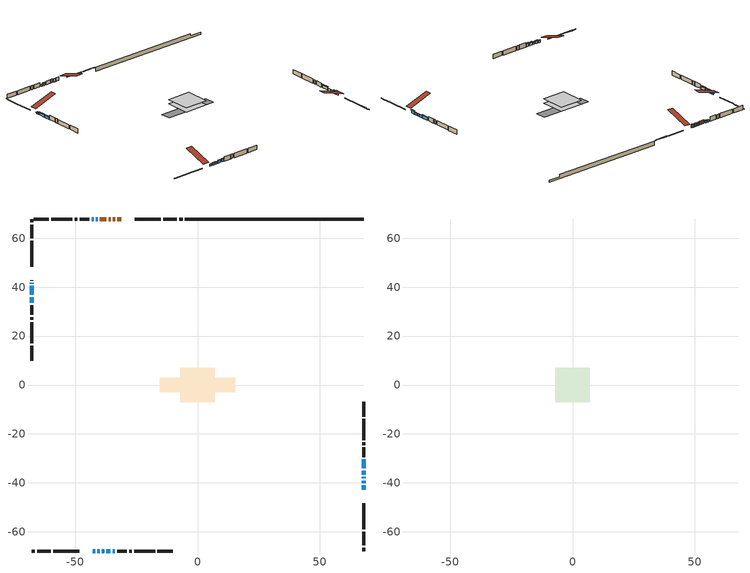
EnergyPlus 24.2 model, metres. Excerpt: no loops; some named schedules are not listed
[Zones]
conditioned space
 floor outside (Floor1 construction): -1.52,-1.52 -1.52,1.52 1.52,1.52 1.52,-1.52 z0.92
 floor adiabatic (AdiabaticFloorConstruction): -7.03,-7.03 -7.03,7.03 7.03,7.03 7.03,-7.03 z0.92
 floor foundation (Slab1 construction): -15.34,-2.92 -15.34,2.92 15.34,2.92 15.34,-2.92 z-1.44
 wall outside (RimJoist1 construction): -6.11,67.85 -7.51,67.85 / -67.85,-67.85 -66.45,-67.85 / -67.85,67.85 -67.85,66.45 / 67.85,-67.85 67.85,-66.45 z0.92:1.22
 wall outside (RimJoist2 construction): -8.44,67.85 -14.06,67.85 / -65.52,-67.85 -59.9,-67.85 / -67.85,65.52 -67.85,59.9 / 67.85,-65.52 67.85,-59.9 z0.92:1.22
 wall outside (RimJoist3 construction): -14.99,67.85 -25.62,67.85 / -58.97,-67.85 -48.33,-67.85 / -67.85,58.97 -67.85,48.33 / 67.85,-58.97 67.85,-48.33 z0.92:1.22
 wall outside (AdiabaticWallConstruction 1): -31.09,67.85 -32.72,67.85 / -33.65,67.85 -34.58,67.85 / -35.51,67.85 -36.27,67.85 / -37.2,67.85 -39.89,67.85 z0.92:2.95
 wall outside (AdiabaticWallConstruction): -67.85,42.87 -67.85,42.71 z0.91:1.23; 67.85,-42.87 67.85,-41.04 / 67.85,-34.02 67.85,-30.37 z0.92:2.55; 67.85,-40.11 67.85,-39.09 / -40.82,67.85 -41.53,67.85 / -40.92,-67.85 -40.01,-67.85 / 67.85,-38.17 67.85,-37.57 / 67.85,-36.64 67.85,-34.95 / -42.46,67.85 -43.3,67.85 z0.92:2.14; -42.87,-67.85 -41.85,-67.85 z0.92:1.84; -39.08,-67.85 -38.21,-67.85 z0.92:1.99; -37.29,-67.85 -35.66,-67.85 / -67.85,40.55 -67.85,36.89 / -67.85,35.96 -67.85,33.52 z0.92:2.34; -67.85,41.79 -67.85,41.48 z0.92:1.81; -34.73,-67.85 -33.77,-67.85 z0.92:2.52
 wall outside (Wall1 construction): -44.23,67.85 -48.18,67.85 / -32.84,-67.85 -28.9,-67.85 / -67.85,32.6 -67.85,28.65 / 67.85,-29.44 67.85,-25.49 z0.92:3.36
 wall outside (Wall2 construction): -49.1,67.85 -50.21,67.85 / -27.97,-67.85 -26.86,-67.85 / -67.85,27.72 -67.85,26.62 / 67.85,-24.56 67.85,-23.46 z0.92:3.36
 wall outside (Wall3 construction): -51.14,67.85 -59.77,67.85 / -25.94,-67.85 -17.3,-67.85 / -67.85,25.69 -67.85,17.05 / 67.85,-22.53 67.85,-13.9 z0.92:3.36
 wall outside (Wall4 construction): -60.7,67.85 -66.92,67.85 / -16.37,-67.85 -10.16,-67.85 / -67.85,16.13 -67.85,9.91 / 67.85,-12.97 67.85,-6.75 z0.92:3.36
 wall foundation (FoundationWall1 construction): -5.18,67.85,-1.44 -5.18,67.85,0.92 60.54,67.85,0.92 60.54,67.85,-0.35 67.85,67.85,-0.35 67.85,67.85,-1.44
 window (WindowConstruction 10): -67.85,42.87 -67.85,42.71 z0.92:1.22
 window (WindowConstruction 3): 67.85,-42.87 67.85,-41.04 z0.92:2.54
 window (WindowConstruction 4): 67.85,-40.11 67.85,-39.09 z0.92:2.14
 window (WindowConstruction 5): -40.82,67.85 -41.53,67.85 z0.92:2.14
 window (WindowConstruction 6): -42.87,-67.85 -41.85,-67.85 z0.92:1.83
 window (WindowConstruction 7): -40.92,-67.85 -40.01,-67.85 z0.92:2.14
 window (WindowConstruction 8): -39.08,-67.85 -38.22,-67.85 z0.92:1.99
 window (WindowConstruction 9): -37.29,-67.85 -35.66,-67.85 z0.92:2.34
 window (WindowConstruction 13): 67.85,-38.16 67.85,-37.57 z0.92:2.14
 window (WindowConstruction 11): -67.85,41.78 -67.85,41.48 z0.92:1.81
 window (WindowConstruction 14): 67.85,-36.64 67.85,-34.95 z0.92:2.14
 window (WindowConstruction 15): -42.46,67.85 -43.3,67.85 z0.92:2.14
 window (WindowConstruction): -67.85,40.55 -67.85,36.89 z0.92:2.34
 window (WindowConstruction 1): -67.85,35.96 -67.85,33.53 z0.92:2.34
 window (WindowConstruction 12): -34.73,-67.85 -33.77,-67.85 z0.92:2.52
 window (WindowConstruction 2): 67.85,-34.02 67.85,-30.37 z0.92:2.54
 door (Door): -31.09,67.85 -32.72,67.85 z0.92:2.95
 door (Door 1): -33.65,67.85 -34.58,67.85 z0.92:2.95
 door (Door 2): -35.51,67.85 -36.27,67.85 z0.92:2.95
 door (Door 3): -37.2,67.85 -39.89,67.85 z0.92:2.95
 ceiling adiabatic (AdiabaticFloorConstruction): 7.03,-7.03 7.03,7.03 -7.03,7.03 -7.03,-7.03 z0.92
attic - vented
 floor to conditioned space (Floor2 construction Reversed): -7.03,-7.03 -7.03,7.03 7.03,7.03 7.03,-7.03 z3.36
 roof outside (Roof1 construction): -30.16,67.85,3.36 -30.16,54.14,7.93 -26.55,54.14,7.93 -26.55,67.85,3.36; -43.79,-67.85,3.36 -43.79,-54.14,7.93 -47.41,-54.14,7.93 -47.41,-67.85,3.36; -67.85,43.79,3.36 -54.14,43.79,7.93 -54.14,47.41,7.93 -67.85,47.41,3.36; 67.85,-43.79,3.36 54.14,-43.79,7.93 54.14,-47.41,7.93 67.85,-47.41,3.36
shading: -67.85,42.25 -67.85,43.33 -68.31,43.33 -68.31,42.25 z1.69; 67.85,-40.74 67.85,-43.16 68.31,-43.16 68.31,-40.74 z2.84; 67.85,-38.79 67.85,-40.41 68.31,-40.41 68.31,-38.79 z2.44; -41.83,67.85 -40.52,67.85 -40.52,68.31 -41.83,68.31 z2.44; -41.55,-67.85 -43.16,-67.85 -43.16,-68.31 -41.55,-68.31 z2.13; -39.71,-67.85 -41.22,-67.85 -41.22,-68.31 -39.71,-68.31 z2.44; -37.92,-67.85 -39.38,-67.85 -39.38,-68.31 -37.92,-68.31 z2.29; -35.36,-67.85 -37.58,-67.85 -37.58,-68.31 -35.36,-68.31 z2.64; -67.85,41.02 -67.85,42.24 -68.31,42.24 -68.31,41.02 z2.27; -67.85,36.59 -67.85,40.85 -68.31,40.85 -68.31,36.59 z2.64; -67.85,33.23 -67.85,36.26 -68.31,36.26 -68.31,33.23 z2.64; -33.39,-67.85 -35.11,-67.85 -35.11,-68.31 -33.39,-68.31 z2.9; 67.85,-30.07 67.85,-34.32 68.31,-34.32 68.31,-30.07 z2.84
[Building]
Building 1: Terrain=Suburbs
[Site:Location]
Halifax Intl AP_NS: Latitude {deg}=44.88; Longitude {deg}=-63.51; Time Zone {hr}=-4; Elevation {m}=145; Keep Site Location Information=Yes
[Site:GroundTemperature:Shallow]
3.15511, 1.33576, 1.19006, 2.05344, 5.51939, 8.9692, 11.96, 13.8546, 14.0156, 12.4746, 9.56009, 6.2161
[Site:WaterMainsTemperature]
Calculation Method=Schedule; Temperature Schedule=mains temperature schedule
[Material] Roughness=Rough; Thermal Absorptance=0.9
Name | Thickness {m} | Conductivity {W/m-K} | Density {kg/m3} | Specific Heat {J/kg-K} | Solar Absorptance | Visible Absorptance
asphalt or fiberglass shingles | 0.00635 | 0.162714 | 1121.4 | 1465.45 | 0.4 | 0.4
ceiling loosefill ins | 0.169333 | 0.0480833 | 16.02 | 1046.75 | 0.7 | 0.7
ceiling stud and cavity | 0.1397 | 0.0807915 | 65.682 | 1177.47 | 0.7 | 0.7
concrete 4.0 in. | 0.1016 | 1.803125 | 2242.8 | 837.4 | 0.7 | 0.7
concrete 8.0 in. | 0.2032 | 1.803125 | 2242.8 | 837.4 | 0.7 | 0.7
door material | 0.04445 | 0.0451087 | 512.64 | 1214.23 | 0.7 | 0.7
exterior vertical ins | 0.044785 | 0.029427 | 32.04 | 1214.23 | 0.7 | 0.7
floor covering | 0.0127 | 0.0433444 | 54.468 | 1339.84 | 0.6 | 0.6
floor rigid ins | 0.207264 | 0.029427 | 32.04 | 1214.23 | 0.7 | 0.7
floor rigid ins 1; wall rigid ins 1 | 0.512978 | 0.029427 | 32.04 | 1214.23 | 0.7 | 0.7
floor stud and cavity | 0.1397 | 1.23585 | 92.3553 | 1139.71 | 0.7 | 0.7
floor stud and cavity 1 | 0.1397 | 1.75129 | 37.0049 | 1207.88 | 0.7 | 0.7
furniture material conditioned space 1 | 0.1524 | 0.115458 | 640.8 | 1214.23 | 0.6 | 0.6
gypsum board | 0.0127 | 0.160291 | 801 | 837.4 | 0.6 | 0.6
gypsum board 1 | 0.0127 | 0.160291 | 801 | 837.4 | 0.7 | 0.7
osb sheathing 0.5 in. | 0.0127 | 0.115458 | 512.64 | 1214.23 | 0.7 | 0.7
osb sheathing 0.75 in. | 0.01905 | 0.115458 | 512.64 | 1214.23 | 0.7 | 0.7
osb sheathing 2.0 in. | 0.0508 | 0.115458 | 512.64 | 1214.23 | 0.7 | 0.7
rim joist rigid ins | 0.103632 | 0.029427 | 32.04 | 1214.23 | 0.7 | 0.7
rim joist stud and cavity | 0.0508 | 0.237293 | 125.044 | 1163.47 | 0.6 | 0.6
rim joist stud and cavity 1 | 0.0508 | 0.0872709 | 125.044 | 1163.47 | 0.6 | 0.6
rim joist stud and cavity 2 | 0.0508 | 0.136355 | 125.044 | 1163.47 | 0.6 | 0.6
slab rigid ins | 0.0569971 | 0.029427 | 32.04 | 1214.23 | 0.7 | 0.7
wall rigid ins | 0.051816 | 0.029427 | 32.04 | 1214.23 | 0.7 | 0.7
wall stud and cavity | 0.1397 | 0.180317 | 139.0536 | 1170.24 | 0.7 | 0.7
wall stud and cavity 1 | 0.1397 | 0.288511 | 139.0536 | 1170.24 | 0.7 | 0.7
wall stud and cavity 2 | 0.1397 | 0.228645 | 139.0536 | 1170.24 | 0.7 | 0.7
wall stud and cavity 3 | 0.1397 | 0.410608 | 139.0536 | 1170.24 | 0.7 | 0.7
wall stud and cavity 4 | 0.0889 | 0.380278 | 52.3479 | 1209.89 | 0.7 | 0.7
wall stud and cavity 5 | 0.0889 | 0.391764 | 83.0341 | 1211.67 | 0.7 | 0.7
wood siding | 0.0254 | 0.102417 | 544.68 | 1172.36 | 0.4 | 0.4
wood siding 1; wood siding 2; wood siding 3 | 0.0254 | 0.102417 | 544.68 | 1172.36 | 0.7 | 0.7
[WindowMaterial:SimpleGlazingSystem]
Name | U-Factor {W/m2-K} | Solar Heat Gain Coefficient
WindowMaterial | 2.171835 | 0.57
WindowMaterial 1 | 2.15083 | 0.59
WindowMaterial 10 | 3.00934 | 0.28
WindowMaterial 11 | 2.32684 | 0.32
WindowMaterial 12 | 2.1565 | 0.57
WindowMaterial 13 | 2.291073 | 0.46
WindowMaterial 14 | 2.259844 | 0.49
WindowMaterial 2 | 2.16389 | 0.58
WindowMaterial 3 | 2.21669 | 0.53
WindowMaterial 4 | 2.236 | 0.51
WindowMaterial 5 | 2.27006 | 0.48
WindowMaterial 6 | 2.26723 | 0.49
WindowMaterial 7 | 2.24508 | 0.51
WindowMaterial 8 | 2.12244 | 0.6
WindowMaterial 9 | 2.18206 | 0.56
[Construction]
AdiabaticFloorConstruction: floor stud and cavity 1, floor rigid ins 1, osb sheathing 0.75 in., floor covering
AdiabaticWallConstruction: wood siding 2, wall rigid ins 1, wall stud and cavity 4, gypsum board
AdiabaticWallConstruction 1: wood siding 3, wall rigid ins 1, wall stud and cavity 4, gypsum board
Door; Door 1; Door 2; Door 3: door material
Floor1 construction: floor stud and cavity, floor rigid ins, osb sheathing 0.75 in., floor covering
Floor2 construction Reversed: gypsum board, ceiling stud and cavity, ceiling loosefill ins
FoundationWall1 construction: concrete 8.0 in., gypsum board 1
furniture construction conditioned space 1: furniture material conditioned space 1
PartitionWallConstruction: gypsum board, wall stud and cavity 5, gypsum board
RimJoist1 construction: wood siding 1, rim joist rigid ins, osb sheathing 2.0 in., rim joist stud and cavity
RimJoist2 construction: wood siding 1, rim joist rigid ins, osb sheathing 2.0 in., rim joist stud and cavity 1
RimJoist3 construction: wood siding 1, rim joist rigid ins, osb sheathing 2.0 in., rim joist stud and cavity 2
Roof1 construction: asphalt or fiberglass shingles
Slab1 construction: slab rigid ins, concrete 4.0 in.
Wall1 construction: wood siding, wall rigid ins, osb sheathing 0.5 in., wall stud and cavity, gypsum board
Wall2 construction: wood siding, wall rigid ins, osb sheathing 0.5 in., wall stud and cavity 1, gypsum board
Wall3 construction: wood siding, wall rigid ins, osb sheathing 0.5 in., wall stud and cavity 2, gypsum board
Wall4 construction: wood siding, wall rigid ins, osb sheathing 0.5 in., wall stud and cavity 3, gypsum board
WindowConstruction: WindowMaterial
WindowConstruction 1: WindowMaterial 1
WindowConstruction 10: WindowMaterial 10
WindowConstruction 11: WindowMaterial 11
WindowConstruction 12: WindowMaterial 12
WindowConstruction 13: WindowMaterial 13
WindowConstruction 14; WindowConstruction 15: WindowMaterial 14
WindowConstruction 2: WindowMaterial 2
WindowConstruction 3: WindowMaterial 3
WindowConstruction 4: WindowMaterial 4
WindowConstruction 5: WindowMaterial 5
WindowConstruction 6: WindowMaterial 6
WindowConstruction 7: WindowMaterial 7
WindowConstruction 8: WindowMaterial 8
WindowConstruction 9: WindowMaterial 9
[Zone] Multiplier=1; Part of Total Floor Area=Yes
Name | Volume {m3}
attic - vented | 146.752
conditioned space | 976.2
[Space]
Name | Zone | Volume {m3}
attic - vented 1 | attic - vented | 146.752
conditioned space 1 | conditioned space | 976.2
[ZoneInfiltration:EffectiveLeakageArea]
infil attic - vented 1: Zone or Space=attic - vented 1; Schedule=Always On Discrete; Effective Air Leakage Area {cm2}=7089.67; Stack Coefficient=0.00031762; Wind Coefficient=1.20413e-05
[ZoneMixing]
whole house fan mix: Zone or Space=attic - vented; Schedule=Always On Continuous; Design Flow Rate Calculation Method=Flow/Zone; Design Flow Rate {m3/s}=0; Source Zone or Space=conditioned space
[SurfaceProperty:ExposedFoundationPerimeter]
Slab1: Exposed Perimeter Calculation Method=TotalExposedPerimeter; Total Exposed Perimeter {m}=73.03
[InternalMass] Zone or ZoneList=conditioned space; Space or SpaceList=conditioned space 1
Name | Construction | Surface Area {m2}
furniture mass conditioned space 1 | furniture construction conditioned space 1 | 154.524
partition wall mass | PartitionWallConstruction | 386.311
[Lights]
interior lighting: Zone or ZoneList or Space or SpaceList=conditioned space 1; Schedule=interior lighting schedule; Design Level Calculation Method=LightingLevel; Lighting Level {W}=343.2; Return Air Fraction=0; Fraction Radiant=0.6; Fraction Visible=0.2; Fraction Replaceable=1
[People]
occupants: Zone or ZoneList or Space or SpaceList=conditioned space 1; Number of People Schedule=occupants schedule; Number of People Calculation Method=People; Number of People=3; Fraction Radiant=0.314171; Sensible Heat Fraction=0.56303; Activity Level Schedule=occupants activity schedule; Carbon Dioxide Generation Rate {m3/s-W}=0; Enable ASHRAE 55 Comfort Warnings=No; Mean Radiant Temperature Calculation Type=EnclosureAveraged
[ElectricEquipment] Zone or ZoneList or Space or SpaceList=conditioned space 1; Design Level Calculation Method=EquipmentLevel
Name | Schedule | Design Level {W} | Fraction Latent | Fraction Radiant | Fraction Lost
clothes dryer | clothes dryer schedule | 140.772 | 0.015 | 0.081 | 0.85
clothes washer | clothes washer schedule | 32.1985 | 0.03 | 0.162 | 0.7
cooking range | cooking range schedule | 215.147 | 0.08 | 0.432 | 0.2
dishwasher | dishwasher schedule | 66.8632 | 0.3 | 0.18 | 0.4
fridge | fridge schedule | 72.9452 | 0 | 0.6 | 0
mech vent bath fan 0 | mech vent bath fan 0 schedule | 50.2 | 0 | 0 | 1
mech vent bath fan 1 | mech vent bath fan 1 schedule | 50.2 | 0 | 0 | 1
mech vent house fan | mech vent house fan schedule | 18.9 | 0 | 0 | 0.5
mech vent house fan cfis | mech vent house fan cfis schedule | 0 | 0 | 0 | 0
mech vent range fan 0 | mech vent range fan 0 schedule | 57 | 0 | 0 | 1
misc plug loads | misc plug loads schedule | 494.7 | 0.045 | 0.513 | 0.1
whole house fan | Always On Discrete | 0 | 0 | 0 | 1
[OtherEquipment] Zone or ZoneList or Space or SpaceList=conditioned space 1; Design Level Calculation Method=EquipmentLevel
Name | Fuel Type | Schedule | Design Level {W} | Fraction Latent | Fraction Radiant | Fraction Lost
clothes dryer 1 | Electricity | clothes dryer schedule | 0 | 0.015 | 0.081 | 0.85
cooking range 1 | Electricity | cooking range schedule | 0 | 0.08 | 0.432 | 0.2
general water use latent | None | general water use schedule | 62.594 | 1 | 0 | 0
general water use sensible | None | general water use schedule | -61.6891 | 0 | 0.6 | 0
mech vent house fan latent load | None | Always On Discrete | 0 | 1 | 0 | 0
mech vent house fan sensible load | None | Always On Discrete | 0 | 0 | 0 | 0
water heater energy adjustment1 | FuelOilNo2 | Always On Discrete | 0.01 | 0 | 0 | 1
[ZoneInfiltration:DesignFlowRate] Zone or ZoneList or Space or SpaceList=conditioned space 1; Schedule=Always On Discrete; Design Flow Rate Calculation Method=Flow/Zone; Design Flow Rate {m3/s}=0
infil flow; natural vent flow; whole house fan flow
[Foundation:Kiva]
Foundation Kiva 1: Initial Indoor Air Temperature {C}=18; Wall Height Above Grade {m}=0.920008; Wall Depth Below Slab {m}=0.2032; Custom Block Material Name 1=exterior vertical ins; Custom Block Depth 1 {m}=2.36001; Custom Block X Position 1 {m}=0.2159; Custom Block Z Position 1 {m}=0
[Foundation:Kiva:Settings]
Soil Conductivity {W/m-K}=0.849921; Soil Density {kg/m3}=1842.3; Soil Specific Heat {J/kg-K}=418.7; Ground Solar Absorptivity=0.9; Ground Thermal Absorptivity=0.9; Ground Surface Roughness {m}=0.03; Far-Field Width {m}=40; Deep-Ground Boundary Condition=ZeroFlux; Deep-Ground Depth {m}=40; Minimum Cell Dimension {m}=0.2; Maximum Cell Growth Coefficient=3; Simulation Timestep=Timestep
[Exterior:Lights]
exterior lighting: Schedule=exterior lighting schedule; Design Level {W}=75.6
[Schedule:Constant]
Name | Hourly Value
Always On Continuous; mech vent house fan schedule; mech vent house fan cfis schedule; Always On Discrete | 1
occupants activity schedule | 117.228
fridge schedule | 0
[Schedule:Week:Daily]
interior lighting schedule Week Rule - Jan1-Jan27: interior lighting schedule day, interior lighting schedule day, interior lighting schedule day, interior lighting schedule day, interior lighting schedule day, interior lighting schedule day, interior lighting schedule day, interior lighting schedule default day, interior lighting schedule default day, interior lighting schedule default day, interior lighting schedule default day, interior lighting schedule default day
interior lighting schedule Week Rule - Jan28-Feb3: interior lighting schedule day, interior lighting schedule day, interior lighting schedule day, interior lighting schedule day, interior lighting schedule day 1, interior lighting schedule day 1, interior lighting schedule day 1, interior lighting schedule default day, interior lighting schedule default day, interior lighting schedule default day, interior lighting schedule default day, interior lighting schedule default day
interior lighting schedule Week Rule - Feb4-Feb24: interior lighting schedule day 1, interior lighting schedule day 1, interior lighting schedule day 1, interior lighting schedule day 1, interior lighting schedule day 1, interior lighting schedule day 1, interior lighting schedule day 1, interior lighting schedule default day, interior lighting schedule default day, interior lighting schedule default day, interior lighting schedule default day, interior lighting schedule default day
interior lighting schedule Week Rule - Feb25-Mar3: interior lighting schedule day 1, interior lighting schedule day 1, interior lighting schedule day 1, interior lighting schedule day 1, interior lighting schedule day 2, interior lighting schedule day 2, interior lighting schedule day 2, interior lighting schedule default day, interior lighting schedule default day, interior lighting schedule default day, interior lighting schedule default day, interior lighting schedule default day
interior lighting schedule Week Rule - Mar4-Mar31: interior lighting schedule day 2, interior lighting schedule day 2, interior lighting schedule day 2, interior lighting schedule day 2, interior lighting schedule day 2, interior lighting schedule day 2, interior lighting schedule day 2, interior lighting schedule default day, interior lighting schedule default day, interior lighting schedule default day, interior lighting schedule default day, interior lighting schedule default day
interior lighting schedule Week Rule - Apr1-Apr28: interior lighting schedule day 3, interior lighting schedule day 3, interior lighting schedule day 3, interior lighting schedule day 3, interior lighting schedule day 3, interior lighting schedule day 3, interior lighting schedule day 3, interior lighting schedule default day, interior lighting schedule default day, interior lighting schedule default day, interior lighting schedule default day, interior lighting schedule default day
interior lighting schedule Week Rule - Apr29-May5: interior lighting schedule day 3, interior lighting schedule day 3, interior lighting schedule day 4, interior lighting schedule day 4, interior lighting schedule day 4, interior lighting schedule day 4, interior lighting schedule day 4, interior lighting schedule default day, interior lighting schedule default day, interior lighting schedule default day, interior lighting schedule default day, interior lighting schedule default day
interior lighting schedule Week Rule - May6-May26: interior lighting schedule day 4, interior lighting schedule day 4, interior lighting schedule day 4, interior lighting schedule day 4, interior lighting schedule day 4, interior lighting schedule day 4, interior lighting schedule day 4, interior lighting schedule default day, interior lighting schedule default day, interior lighting schedule default day, interior lighting schedule default day, interior lighting schedule default day
interior lighting schedule Week Rule - May27-Jun2: interior lighting schedule day 4, interior lighting schedule day 4, interior lighting schedule day 4, interior lighting schedule day 4, interior lighting schedule day 4, interior lighting schedule day 5, interior lighting schedule day 5, interior lighting schedule default day, interior lighting schedule default day, interior lighting schedule default day, interior lighting schedule default day, interior lighting schedule default day
interior lighting schedule Week Rule - Jun3-Jun30: interior lighting schedule day 5, interior lighting schedule day 5, interior lighting schedule day 5, interior lighting schedule day 5, interior lighting schedule day 5, interior lighting schedule day 5, interior lighting schedule day 5, interior lighting schedule default day, interior lighting schedule default day, interior lighting schedule default day, interior lighting schedule default day, interior lighting schedule default day
interior lighting schedule Week Rule - Jul1-Jul28: interior lighting schedule day 6, interior lighting schedule day 6, interior lighting schedule day 6, interior lighting schedule day 6, interior lighting schedule day 6, interior lighting schedule day 6, interior lighting schedule day 6, interior lighting schedule default day, interior lighting schedule default day, interior lighting schedule default day, interior lighting schedule default day, interior lighting schedule default day
interior lighting schedule Week Rule - Jul29-Aug4: interior lighting schedule day 6, interior lighting schedule day 6, interior lighting schedule day 6, interior lighting schedule day 7, interior lighting schedule day 7, interior lighting schedule day 7, interior lighting schedule day 7, interior lighting schedule default day, interior lighting schedule default day, interior lighting schedule default day, interior lighting schedule default day, interior lighting schedule default day
interior lighting schedule Week Rule - Aug5-Aug25: interior lighting schedule day 7, interior lighting schedule day 7, interior lighting schedule day 7, interior lighting schedule day 7, interior lighting schedule day 7, interior lighting schedule day 7, interior lighting schedule day 7, interior lighting schedule default day, interior lighting schedule default day, interior lighting schedule default day, interior lighting schedule default day, interior lighting schedule default day
interior lighting schedule Week Rule - Aug26-Sep1: interior lighting schedule day 7, interior lighting schedule day 7, interior lighting schedule day 7, interior lighting schedule day 7, interior lighting schedule day 7, interior lighting schedule day 7, interior lighting schedule day 8, interior lighting schedule default day, interior lighting schedule default day, interior lighting schedule default day, interior lighting schedule default day, interior lighting schedule default day
interior lighting schedule Week Rule - Sep2-Sep29: interior lighting schedule day 8, interior lighting schedule day 8, interior lighting schedule day 8, interior lighting schedule day 8, interior lighting schedule day 8, interior lighting schedule day 8, interior lighting schedule day 8, interior lighting schedule default day, interior lighting schedule default day, interior lighting schedule default day, interior lighting schedule default day, interior lighting schedule default day
interior lighting schedule Week Rule - Sep30-Oct6: interior lighting schedule day 8, interior lighting schedule day 9, interior lighting schedule day 9, interior lighting schedule day 9, interior lighting schedule day 9, interior lighting schedule day 9, interior lighting schedule day 9, interior lighting schedule default day, interior lighting schedule default day, interior lighting schedule default day, interior lighting schedule default day, interior lighting schedule default day
interior lighting schedule Week Rule - Oct7-Oct27: interior lighting schedule day 9, interior lighting schedule day 9, interior lighting schedule day 9, interior lighting schedule day 9, interior lighting schedule day 9, interior lighting schedule day 9, interior lighting schedule day 9, interior lighting schedule default day, interior lighting schedule default day, interior lighting schedule default day, interior lighting schedule default day, interior lighting schedule default day
interior lighting schedule Week Rule - Oct28-Nov3: interior lighting schedule day 9, interior lighting schedule day 9, interior lighting schedule day 9, interior lighting schedule day 9, interior lighting schedule day 10, interior lighting schedule day 10, interior lighting schedule day 10, interior lighting schedule default day, interior lighting schedule default day, interior lighting schedule default day, interior lighting schedule default day, interior lighting schedule default day
interior lighting schedule Week Rule - Nov4-Nov24: interior lighting schedule day 10, interior lighting schedule day 10, interior lighting schedule day 10, interior lighting schedule day 10, interior lighting schedule day 10, interior lighting schedule day 10, interior lighting schedule day 10, interior lighting schedule default day, interior lighting schedule default day, interior lighting schedule default day, interior lighting schedule default day, interior lighting schedule default day
interior lighting schedule Week Rule - Nov25-Dec1: interior lighting schedule day 10, interior lighting schedule day 10, interior lighting schedule day 10, interior lighting schedule day 10, interior lighting schedule day 10, interior lighting schedule day 10, interior lighting schedule day 11, interior lighting schedule default day, interior lighting schedule default day, interior lighting schedule default day, interior lighting schedule default day, interior lighting schedule default day
interior lighting schedule Week Rule - Dec2-Dec31: interior lighting schedule day 11, interior lighting schedule day 11, interior lighting schedule day 11, interior lighting schedule day 11, interior lighting schedule day 11, interior lighting schedule day 11, interior lighting schedule day 11, interior lighting schedule default day, interior lighting schedule default day, interior lighting schedule default day, interior lighting schedule default day, interior lighting schedule default day
occupants schedule Week Rule - Jan1-Dec31: occupants schedule day, occupants schedule day, occupants schedule day, occupants schedule day, occupants schedule day, occupants schedule day, occupants schedule day, occupants schedule default day, occupants schedule default day, occupants schedule default day, occupants schedule default day, occupants schedule default day
clothes dryer schedule Week Rule - Jan1-Dec31: clothes dryer schedule day, clothes dryer schedule day, clothes dryer schedule day, clothes dryer schedule day, clothes dryer schedule day, clothes dryer schedule day, clothes dryer schedule day, clothes dryer schedule default day, clothes dryer schedule default day, clothes dryer schedule default day, clothes dryer schedule default day, clothes dryer schedule default day
clothes washer schedule Week Rule - Jan1-Dec31: clothes washer schedule day, clothes washer schedule day, clothes washer schedule day, clothes washer schedule day, clothes washer schedule day, clothes washer schedule day, clothes washer schedule day, clothes washer schedule default day, clothes washer schedule default day, clothes washer schedule default day, clothes washer schedule default day, clothes washer schedule default day
cooking range schedule Week Rule - Jan1-Dec31: cooking range schedule day, cooking range schedule day, cooking range schedule day, cooking range schedule day, cooking range schedule day, cooking range schedule day, cooking range schedule day, cooking range schedule default day, cooking range schedule default day, cooking range schedule default day, cooking range schedule default day, cooking range schedule default day
dishwasher schedule Week Rule - Jan1-Dec31: dishwasher schedule day, dishwasher schedule day, dishwasher schedule day, dishwasher schedule day, dishwasher schedule day, dishwasher schedule day, dishwasher schedule day, dishwasher schedule default day, dishwasher schedule default day, dishwasher schedule default day, dishwasher schedule default day, dishwasher schedule default day
mech vent bath fan 0 schedule Week Rule - Jan1-Dec31: mech vent bath fan 0 schedule day, mech vent bath fan 0 schedule day, mech vent bath fan 0 schedule day, mech vent bath fan 0 schedule day, mech vent bath fan 0 schedule day, mech vent bath fan 0 schedule day, mech vent bath fan 0 schedule day, mech vent bath fan 0 schedule default day, mech vent bath fan 0 schedule default day, mech vent bath fan 0 schedule default day, mech vent bath fan 0 schedule default day, mech vent bath fan 0 schedule default day
mech vent bath fan 1 schedule Week Rule - Jan1-Dec31: mech vent bath fan 1 schedule day, mech vent bath fan 1 schedule day, mech vent bath fan 1 schedule day, mech vent bath fan 1 schedule day, mech vent bath fan 1 schedule day, mech vent bath fan 1 schedule day, mech vent bath fan 1 schedule day, mech vent bath fan 1 schedule default day, mech vent bath fan 1 schedule default day, mech vent bath fan 1 schedule default day, mech vent bath fan 1 schedule default day, mech vent bath fan 1 schedule default day
mech vent range fan 0 schedule Week Rule - Jan1-Dec31: mech vent range fan 0 schedule day, mech vent range fan 0 schedule day, mech vent range fan 0 schedule day, mech vent range fan 0 schedule day, mech vent range fan 0 schedule day, mech vent range fan 0 schedule day, mech vent range fan 0 schedule day, mech vent range fan 0 schedule default day, mech vent range fan 0 schedule default day, mech vent range fan 0 schedule default day, mech vent range fan 0 schedule default day, mech vent range fan 0 schedule default day
misc plug loads schedule Week Rule - Jan1-Dec31: misc plug loads schedule day, misc plug loads schedule day, misc plug loads schedule day, misc plug loads schedule day, misc plug loads schedule day, misc plug loads schedule day, misc plug loads schedule day, misc plug loads schedule default day, misc plug loads schedule default day, misc plug loads schedule default day, misc plug loads schedule default day, misc plug loads schedule default day
general water use schedule Week Rule - Jan1-Dec31: general water use schedule day, general water use schedule day, general water use schedule day, general water use schedule day, general water use schedule day, general water use schedule day, general water use schedule day, general water use schedule default day, general water use schedule default day, general water use schedule default day, general water use schedule default day, general water use schedule default day
exterior lighting schedule Week Rule - Jan1-Jan27: exterior lighting schedule day, exterior lighting schedule day, exterior lighting schedule day, exterior lighting schedule day, exterior lighting schedule day, exterior lighting schedule day, exterior lighting schedule day, exterior lighting schedule default day, exterior lighting schedule default day, exterior lighting schedule default day, exterior lighting schedule default day, exterior lighting schedule default day
exterior lighting schedule Week Rule - Jan28-Feb3: exterior lighting schedule day, exterior lighting schedule day, exterior lighting schedule day, exterior lighting schedule day, exterior lighting schedule day 1, exterior lighting schedule day 1, exterior lighting schedule day 1, exterior lighting schedule default day, exterior lighting schedule default day, exterior lighting schedule default day, exterior lighting schedule default day, exterior lighting schedule default day
exterior lighting schedule Week Rule - Feb4-Feb24: exterior lighting schedule day 1, exterior lighting schedule day 1, exterior lighting schedule day 1, exterior lighting schedule day 1, exterior lighting schedule day 1, exterior lighting schedule day 1, exterior lighting schedule day 1, exterior lighting schedule default day, exterior lighting schedule default day, exterior lighting schedule default day, exterior lighting schedule default day, exterior lighting schedule default day
exterior lighting schedule Week Rule - Feb25-Mar3: exterior lighting schedule day 1, exterior lighting schedule day 1, exterior lighting schedule day 1, exterior lighting schedule day 1, exterior lighting schedule day 2, exterior lighting schedule day 2, exterior lighting schedule day 2, exterior lighting schedule default day, exterior lighting schedule default day, exterior lighting schedule default day, exterior lighting schedule default day, exterior lighting schedule default day
exterior lighting schedule Week Rule - Mar4-Mar31: exterior lighting schedule day 2, exterior lighting schedule day 2, exterior lighting schedule day 2, exterior lighting schedule day 2, exterior lighting schedule day 2, exterior lighting schedule day 2, exterior lighting schedule day 2, exterior lighting schedule default day, exterior lighting schedule default day, exterior lighting schedule default day, exterior lighting schedule default day, exterior lighting schedule default day
exterior lighting schedule Week Rule - Apr1-Apr28: exterior lighting schedule day 3, exterior lighting schedule day 3, exterior lighting schedule day 3, exterior lighting schedule day 3, exterior lighting schedule day 3, exterior lighting schedule day 3, exterior lighting schedule day 3, exterior lighting schedule default day, exterior lighting schedule default day, exterior lighting schedule default day, exterior lighting schedule default day, exterior lighting schedule default day
exterior lighting schedule Week Rule - Apr29-May5: exterior lighting schedule day 3, exterior lighting schedule day 3, exterior lighting schedule day 4, exterior lighting schedule day 4, exterior lighting schedule day 4, exterior lighting schedule day 4, exterior lighting schedule day 4, exterior lighting schedule default day, exterior lighting schedule default day, exterior lighting schedule default day, exterior lighting schedule default day, exterior lighting schedule default day
[Schedule:Year]
interior lighting schedule: interior lighting schedule Week Rule - Jan1-Jan27, 1, 1, 1, 27, interior lighting schedule Week Rule - Jan28-Feb3, 1, 28, 2, 3, interior lighting schedule Week Rule - Feb4-Feb24, 2, 4, 2, 24, interior lighting schedule Week Rule - Feb25-Mar3, 2, 25, 3, 3, interior lighting schedule Week Rule - Mar4-Mar31, 3, 4, 3, 31, interior lighting schedule Week Rule - Apr1-Apr28, 4, 1, 4, 28, interior lighting schedule Week Rule - Apr29-May5, 4, 29, 5, 5, interior lighting schedule Week Rule - May6-May26, 5, 6, 5, 26, interior lighting schedule Week Rule - May27-Jun2, 5, 27, 6, 2, interior lighting schedule Week Rule - Jun3-Jun30, 6, 3, 6, 30, interior lighting schedule Week Rule - Jul1-Jul28, 7, 1, 7, 28, interior lighting schedule Week Rule - Jul29-Aug4, 7, 29, 8, 4, interior lighting schedule Week Rule - Aug5-Aug25, 8, 5, 8, 25, interior lighting schedule Week Rule - Aug26-Sep1, 8, 26, 9, 1, interior lighting schedule Week Rule - Sep2-Sep29, 9, 2, 9, 29, interior lighting schedule Week Rule - Sep30-Oct6, 9, 30, 10, 6, interior lighting schedule Week Rule - Oct7-Oct27, 10, 7, 10, 27, interior lighting schedule Week Rule - Oct28-Nov3, 10, 28, 11, 3, interior lighting schedule Week Rule - Nov4-Nov24, 11, 4, 11, 24, interior lighting schedule Week Rule - Nov25-Dec1, 11, 25, 12, 1, interior lighting schedule Week Rule - Dec2-Dec31, 12, 2, 12, 31
occupants schedule: occupants schedule Week Rule - Jan1-Dec31, 1, 1, 12, 31
clothes dryer schedule: clothes dryer schedule Week Rule - Jan1-Dec31, 1, 1, 12, 31
clothes washer schedule: clothes washer schedule Week Rule - Jan1-Dec31, 1, 1, 12, 31
cooking range schedule: cooking range schedule Week Rule - Jan1-Dec31, 1, 1, 12, 31
dishwasher schedule: dishwasher schedule Week Rule - Jan1-Dec31, 1, 1, 12, 31
mech vent bath fan 0 schedule: mech vent bath fan 0 schedule Week Rule - Jan1-Dec31, 1, 1, 12, 31
mech vent bath fan 1 schedule: mech vent bath fan 1 schedule Week Rule - Jan1-Dec31, 1, 1, 12, 31
mech vent range fan 0 schedule: mech vent range fan 0 schedule Week Rule - Jan1-Dec31, 1, 1, 12, 31
misc plug loads schedule: misc plug loads schedule Week Rule - Jan1-Dec31, 1, 1, 12, 31
general water use schedule: general water use schedule Week Rule - Jan1-Dec31, 1, 1, 12, 31
exterior lighting schedule: exterior lighting schedule Week Rule - Jan1-Jan27, 1, 1, 1, 27, exterior lighting schedule Week Rule - Jan28-Feb3, 1, 28, 2, 3, exterior lighting schedule Week Rule - Feb4-Feb24, 2, 4, 2, 24, exterior lighting schedule Week Rule - Feb25-Mar3, 2, 25, 3, 3, exterior lighting schedule Week Rule - Mar4-Mar31, 3, 4, 3, 31, exterior lighting schedule Week Rule - Apr1-Apr28, 4, 1, 4, 28, exterior lighting schedule Week Rule - Apr29-May5, 4, 29, 5, 5, exterior lighting schedule Week Rule - May6-May26, 5, 6, 5, 26, exterior lighting schedule Week Rule - May27-Jun2, 5, 27, 6, 2, exterior lighting schedule Week Rule - Jun3-Jun30, 6, 3, 6, 30, exterior lighting schedule Week Rule - Jul1-Jul28, 7, 1, 7, 28, exterior lighting schedule Week Rule - Jul29-Aug4, 7, 29, 8, 4, exterior lighting schedule Week Rule - Aug5-Aug25, 8, 5, 8, 25, exterior lighting schedule Week Rule - Aug26-Sep1, 8, 26, 9, 1, exterior lighting schedule Week Rule - Sep2-Sep29, 9, 2, 9, 29, exterior lighting schedule Week Rule - Sep30-Oct6, 9, 30, 10, 6, exterior lighting schedule Week Rule - Oct7-Oct27, 10, 7, 10, 27, exterior lighting schedule Week Rule - Oct28-Nov3, 10, 28, 11, 3, exterior lighting schedule Week Rule - Nov4-Nov24, 11, 4, 11, 24, exterior lighting schedule Week Rule - Nov25-Dec1, 11, 25, 12, 1, exterior lighting schedule Week Rule - Dec2-Dec31, 12, 2, 12, 31
[Schedule:Compact]
mains temperature schedule: Through: 01/01, For: AllDays, Until: 24:00, 7.41, Through: 01/02, For: AllDays, Until: 24:00, 7.34833, Through: 01/03, For: AllDays, Until: 24:00, 7.28778, Through: 01/04, For: AllDays, Until: 24:00, 7.22889, Through: 01/05, For: AllDays, Until: 24:00, 7.17056, Through: 01/06, For: AllDays, Until: 24:00, 7.11333, Through: 01/07, For: AllDays, Until: 24:00, 7.05722, Through: 01/08, For: AllDays, Until: 24:00, 7.00167, Through: 01/09, For: AllDays, Until: 24:00, 6.94778, Through: 01/10, For: AllDays, Until: 24:00, 6.895, Through: 01/11, For: AllDays, Until: 24:00, 6.84333, Through: 01/12, For: AllDays, Until: 24:00, 6.79278, Through: 01/13, For: AllDays, Until: 24:00, 6.74389, Through: 01/14, For: AllDays, Until: 24:00, 6.69556, Through: 01/15, For: AllDays, Until: 24:00, 6.64889, Through: 01/16, For: AllDays, Until: 24:00, 6.60278, Through: 01/17, For: AllDays, Until: 24:00, 6.55833, Through: 01/18, For: AllDays, Until: 24:00, 6.515, Through: 01/19, For: AllDays, Until: 24:00, 6.47333, Through: 01/20, For: AllDays, Until: 24:00, 6.43278, Through: 01/21, For: AllDays, Until: 24:00, 6.39333, Through: 01/22, For: AllDays, Until: 24:00, 6.355, Through: 01/23, For: AllDays, Until: 24:00, 6.31833, Through: 01/24, For: AllDays, Until: 24:00, 6.28278, Through: 01/25, For: AllDays, Until: 24:00, 6.24889, Through: 01/26, For: AllDays, Until: 24:00, 6.21611, Through: 01/27, For: AllDays, Until: 24:00, 6.18444, Through: 01/28, For: AllDays, Until: 24:00, 6.15444, Through: 01/29, For: AllDays, Until: 24:00, 6.12556, Through: 01/30, For: AllDays, Until: 24:00, 6.09833, Through: 01/31, For: AllDays, Until: 24:00, 6.07222, Through: 02/01, For: AllDays, Until: 24:00, 6.04778, Through: 02/02, For: AllDays, Until: 24:00, 6.02444, Through: 02/03, For: AllDays, Until: 24:00, 6.00278, Through: 02/04, For: AllDays, Until: 24:00, 5.98222, Through: 02/05, For: AllDays, Until: 24:00, 5.96333, Through: 02/06, For: AllDays, Until: 24:00, 5.94556, Through: 02/07, For: AllDays, Until: 24:00, 5.92944, Through: 02/08, For: AllDays, Until: 24:00, 5.915, Through: 02/09, For: AllDays, Until: 24:00, 5.90167, Through: 02/10, For: AllDays, Until: 24:00, 5.89, Through: 02/11, For: AllDays, Until: 24:00, 5.87944, Through: 02/12, For: AllDays, Until: 24:00, 5.87056, Through: 02/13, For: AllDays, Until: 24:00, 5.86333, Through: 02/14, For: AllDays, Until: 24:00, 5.85722, Through: 02/15, For: AllDays, Until: 24:00, 5.85278, Through: 02/16, For: AllDays, Until: 24:00, 5.84944, Through: 02/17, For: AllDays, Until: 24:00, 5.84833, Through: 02/18, For: AllDays, Until: 24:00, 5.84778, Through: 02/19, For: AllDays, Until: 24:00, 5.84944, Through: 02/20, For: AllDays, Until: 24:00, 5.85167, Through: 02/21, For: AllDays, Until: 24:00, 5.85611, Through: 02/22, For: AllDays, Until: 24:00, 5.86167, Through: 02/23, For: AllDays, Until: 24:00, 5.86889, Through: 02/24, For: AllDays, Until: 24:00, 5.87722, Through: 02/25, For: AllDays, Until: 24:00, 5.88722, Through: 02/26, For: AllDays, Until: 24:00, 5.89889, Through: 02/27, For: AllDays, Until: 24:00, 5.91167, Through: 02/28, For: AllDays, Until: 24:00, 5.92611, Through: 03/01, For: AllDays, Until: 24:00, 5.94222, Through: 03/02, For: AllDays, Until: 24:00, 5.95944, Through: 03/03, For: AllDays, Until: 24:00, 5.97778, Through: 03/04, For: AllDays, Until: 24:00, 5.99778, Through: 03/05, For: AllDays, Until: 24:00, 6.01944, Through: 03/06, For: AllDays, Until: 24:00, 6.04222, Through: 03/07, For: AllDays, Until: 24:00, 6.06667, Through: 03/08, For: AllDays, Until: 24:00, 6.09222, Through: 03/09, For: AllDays, Until: 24:00, 6.11944, Through: 03/10, For: AllDays, Until: 24:00, 6.14778, Through: 03/11, For: AllDays, Until: 24:00, 6.17722, Through: 03/12, For: AllDays, Until: 24:00, 6.20833, Through: 03/13, For: AllDays, Until: 24:00, 6.24111, Through: 03/14, For: AllDays, Until: 24:00, 6.275, Through: 03/15, For: AllDays, Until: 24:00, 6.31, Through: 03/16, For: AllDays, Until: 24:00, 6.34667, Through: 03/17, For: AllDays, Until: 24:00, 6.38444, Through: 03/18, For: AllDays, Until: 24:00, 6.42333, Through: 03/19, For: AllDays, Until: 24:00, 6.46389, Through: 03/20, For: AllDays, Until: 24:00, 6.50556, Through: 03/21, For: AllDays, Until: 24:00, 6.54833, Through: 03/22, For: AllDays, Until: 24:00, 6.59278, Through: 03/23, For: AllDays, Until: 24:00, 6.63833, Through: 03/24, For: AllDays, Until: 24:00, 6.685, Through: 03/25, For: AllDays, Until: 24:00, 6.73278, Through: 03/26, For: AllDays, Until: 24:00, 6.78167, Through: 03/27, For: AllDays, Until: 24:00, 6.83167, Through: 03/28, For: AllDays, Until: 24:00, 6.88333, Through: 03/29, For: AllDays, Until: 24:00, 6.93611, Through: 03/30, For: AllDays, Until: 24:00, 6.98944, Through: 03/31, For: AllDays, Until: 24:00, 7.04444, Through: 04/01, For: AllDays, Until: 24:00, 7.1, Through: 04/02, For: AllDays, Until: 24:00, 7.15722, Through: 04/03, For: AllDays, Until: 24:00, 7.21556, Through: 04/04, For: AllDays, Until: 24:00, 7.27444, Through: 04/05, For: AllDays, Until: 24:00, 7.33444, Through: 04/06, For: AllDays, Until: 24:00, 7.39556, Through: 04/07, For: AllDays, Until: 24:00, 7.45778, Through: 04/08, For: AllDays, Until: 24:00, 7.52111, Through: 04/09, For: AllDays, Until: 24:00, 7.585, Through: 04/10, For: AllDays, Until: 24:00, 7.65, Through: 04/11, For: AllDays, Until: 24:00, 7.71611, Through: 04/12, For: AllDays, Until: 24:00, 7.78333, Through: 04/13, For: AllDays, Until: 24:00, 7.85111, Through: 04/14, For: AllDays, Until: 24:00, 7.91944, Through: 04/15, For: AllDays, Until: 24:00, 7.98889, Through: 04/16, For: AllDays, Until: 24:00, 8.05944, Through: 04/17, For: AllDays, Until: 24:00, 8.13056, Through: 04/18, For: AllDays, Until: 24:00, 8.20222, Through: 04/19, For: AllDays, Until: 24:00, 8.275, Through: 04/20, For: AllDays, Until: 24:00, 8.34833, Through: 04/21, For: AllDays, Until: 24:00, 8.42222, Through: 04/22, For: AllDays, Until: 24:00, 8.49722, Through: 04/23, For: AllDays, Until: 24:00, 8.57278, Through: 04/24, For: AllDays, Until: 24:00, 8.64889, Through: 04/25, For: AllDays, Until: 24:00, 8.72556, Through: 04/26, For: AllDays, Until: 24:00, 8.80278, Through: 04/27, For: AllDays, Until: 24:00, 8.88111, Through: 04/28, For: AllDays, Until: 24:00, 8.95944, Through: 04/29, For: AllDays, Until: 24:00, 9.03833, Through: 04/30, For: AllDays, Until: 24:00, 9.11778, Through: 05/01, For: AllDays, Until: 24:00, 9.19778, Through: 05/02, For: AllDays, Until: 24:00, 9.27833, Through: 05/03, For: AllDays, Until: 24:00, 9.35944, Through: 05/04, For: AllDays, Until: 24:00, 9.44056, Through: 05/05, For: AllDays, Until: 24:00, 9.52278, Through: 05/06, For: AllDays, Until: 24:00, 9.60444, Through: 05/07, For: AllDays, Until: 24:00, 9.68722, Through: 05/08, For: AllDays, Until: 24:00, 9.77, Through: 05/09, For: AllDays, Until: 24:00, 9.85278, Through: 05/10, For: AllDays, Until: 24:00, 9.93611, Through: 05/11, For: AllDays, Until: 24:00, 10.02, Through: 05/12, For: AllDays, Until: 24:00, 10.1039, Through: 05/13, For: AllDays, Until: 24:00, 10.1878, Through: 05/14, For: AllDays, Until: 24:00, 10.2722, Through: 05/15, For: AllDays, Until: 24:00, 10.3561, Through: 05/16, For: AllDays, Until: 24:00, 10.4406, Through: 05/17, For: AllDays, Until: 24:00, 10.5256, Through: 05/18, For: AllDays, Until: 24:00, 10.61, Through: 05/19, For: AllDays, Until: 24:00, 10.6944, Through: 05/20, For: AllDays, Until: 24:00, 10.7794, Through: 05/21, For: AllDays, Until: 24:00, 10.8639, Through: 05/22, For: AllDays, Until: 24:00, 10.9489, Through: 05/23, For: AllDays, Until: 24:00, 11.0333, Through: 05/24, For: AllDays, Until: 24:00, 11.1178, Through: 05/25, For: AllDays, Until: 24:00, 11.2022, Through: 05/26, For: AllDays, Until: 24:00, 11.2867, Through: 05/27, For: AllDays, Until: 24:00, 11.3711, Through: 05/28, For: AllDays, Until: 24:00, 11.455, Through: 05/29, For: AllDays, Until: 24:00, 11.5389, Through: 05/30, For: AllDays, Until: 24:00, 11.6222, Through: 05/31, For: AllDays, Until: 24:00, 11.7056, Through: 06/01, For: AllDays, Until: 24:00, 11.7883, Through: 06/02, For: AllDays, Until: 24:00, 11.8711, Through: 06/03, For: AllDays, Until: 24:00, 11.9539, Through: 06/04, For: AllDays, Until: 24:00, 12.0356, Through: 06/05, For: AllDays, Until: 24:00, 12.1172, Through: 06/06, For: AllDays, Until: 24:00, 12.1989, Through: 06/07, For: AllDays, Until: 24:00, 12.2794, Through: 06/08, For: AllDays, Until: 24:00, 12.36, Through: 06/09, For: AllDays, Until: 24:00, 12.44, Through: 06/10, For: AllDays, Until: 24:00, 12.5194, Through: 06/11, For: AllDays, Until: 24:00, 12.5983, Through: 06/12, For: AllDays, Until: 24:00, 12.6767, Through: 06/13, For: AllDays, Until: 24:00, 12.7544, Through: 06/14, For: AllDays, Until: 24:00, 12.8317, Through: 06/15, For: AllDays, Until: 24:00, 12.9083, Through: 06/16, For: AllDays, Until: 24:00, 12.9844, Through: 06/17, For: AllDays, Until: 24:00, 13.0594, Through: 06/18, For: AllDays, Until: 24:00, 13.1344, Through: 06/19, For: AllDays, Until: 24:00, 13.2083, Through: 06/20, For: AllDays, Until: 24:00, 13.2811, Through: 06/21, For: AllDays, Until: 24:00, 13.3539, Through: 06/22, For: AllDays, Until: 24:00, 13.4256, Through: 06/23, For: AllDays, Until: 24:00, 13.4967, Through: 06/24, For: AllDays, Until: 24:00, 13.5667, Through: 06/25, For: AllDays, Until: 24:00, 13.6361, Through: 06/26, For: AllDays, Until: 24:00, 13.7044, Through: 06/27, For: AllDays, Until: 24:00, 13.7717, Through: 06/28, For: AllDays, Until: 24:00, 13.8389, Through: 06/29, For: AllDays, Until: 24:00, 13.9044, Through: 06/30, For: AllDays, Until: 24:00, 13.9694, Through: 07/01, For: AllDays, Until: 24:00, 14.0333, Through: 07/02, For: AllDays, Until: 24:00, 14.0961, Through: 07/03, For: AllDays, Until: 24:00, 14.1583, Through: 07/04, For: AllDays, Until: 24:00, 14.2189, Through: 07/05, For: AllDays, Until: 24:00, 14.2789, Through: 07/06, For: AllDays, Until: 24:00, 14.3378, Through: 07/07, For: AllDays, Until: 24:00, 14.3956, Through: 07/08, For: AllDays, Until: 24:00, 14.4522, Through: 07/09, For: AllDays, Until: 24:00, 14.5083, Through: 07/10, For: AllDays, Until: 24:00, 14.5628, Through: 07/11, For: AllDays, Until: 24:00, 14.6161, Through: 07/12, For: AllDays, Until: 24:00, 14.6683, Through: 07/13, For: AllDays, Until: 24:00, 14.7194, Through: 07/14, For: AllDays, Until: 24:00, 14.7694, Through: 07/15, For: AllDays, Until: 24:00, 14.8183, Through: 07/16, For: AllDays, Until: 24:00, 14.8661, Through: 07/17, For: AllDays, Until: 24:00, 14.9122, Through: 07/18, For: AllDays, Until: 24:00, 14.9572, Through: 07/19, For: AllDays, Until: 24:00, 15.0011, Through: 07/20, For: AllDays, Until: 24:00, 15.0439, Through: 07/21, For: AllDays, Until: 24:00, 15.0856, Through: 07/22, For: AllDays, Until: 24:00, 15.1256, Through: 07/23, For: AllDays, Until: 24:00, 15.1644, Through: 07/24, For: AllDays, Until: 24:00, 15.2017, Through: 07/25, For: AllDays, Until: 24:00, 15.2383, Through: 07/26, For: AllDays, Until: 24:00, 15.2728, Through: 07/27, For: AllDays, Until: 24:00, 15.3067, Through: 07/28, For: AllDays, Until: 24:00, 15.3389, Through: 07/29, For: AllDays, Until: 24:00, 15.3694, Through: 07/30, For: AllDays, Until: 24:00, 15.3989, Through: 07/31, For: AllDays, Until: 24:00, 15.4272, Through: 08/01, For: AllDays, Until: 24:00, 15.4539, Through: 08/02, For: AllDays, Until: 24:00, 15.4794, Through: 08/03, For: AllDays, Until: 24:00, 15.5033, Through: 08/04, For: AllDays, Until: 24:00, 15.5261, Through: 08/05, For: AllDays, Until: 24:00, 15.5472, Through: 08/06, For: AllDays, Until: 24:00, 15.5667, Through: 08/07, For: AllDays, Until: 24:00, 15.585, Through: 08/08, For: AllDays, Until: 24:00, 15.6022, Through: 08/09, For: AllDays, Until: 24:00, 15.6172, Through: 08/10, For: AllDays, Until: 24:00, 15.6317, Through: 08/11, For: AllDays, Until: 24:00, 15.6439, Through: 08/12, For: AllDays, Until: 24:00, 15.655, Through: 08/13, For: AllDays, Until: 24:00, 15.665, Through: 08/14, For: AllDays, Until: 24:00, 15.6733, Through: 08/15, For: AllDays, Until: 24:00, 15.68, Through: 08/16, For: AllDays, Until: 24:00, 15.6856, Through: 08/17, For: AllDays, Until: 24:00, 15.6894, Through: 08/18, For: AllDays, Until: 24:00, 15.6917, Through: 08/19, For: AllDays, Until: 24:00, 15.6928, Through: 08/20, For: AllDays, Until: 24:00, 15.6922, Through: 08/21, For: AllDays, Until: 24:00, 15.69, Through: 08/22, For: AllDays, Until: 24:00, 15.6867, Through: 08/23, For: AllDays, Until: 24:00, 15.6822, Through: 08/24, For: AllDays, Until: 24:00, 15.6756, Through: 08/25, For: AllDays, Until: 24:00, 15.6678, Through: 08/26, For: AllDays, Until: 24:00, 15.6589, Through: 08/27, For: AllDays, Until: 24:00, 15.6478, Through: 08/28, For: AllDays, Until: 24:00, 15.6361, Through: 08/29, For: AllDays, Until: 24:00, 15.6222, Through: 08/30, For: AllDays, Until: 24:00, 15.6072, Through: 08/31, For: AllDays, Until: 24:00, 15.5911, Through: 09/01, For: AllDays, Until: 24:00, 15.5733, Through: 09/02, For: AllDays, Until: 24:00, 15.5539, Through: 09/03, For: AllDays, Until: 24:00, 15.5333, Through: 09/04, For: AllDays, Until: 24:00, 15.5111, Through: 09/05, For: AllDays, Until: 24:00, 15.4878, Through: 09/06, For: AllDays, Until: 24:00, 15.4628, Through: 09/07, For: AllDays, Until: 24:00, 15.4367, Through: 09/08, For: AllDays, Until: 24:00, 15.4089, Through: 09/09, For: AllDays, Until: 24:00, 15.38, Through: 09/10, For: AllDays, Until: 24:00, 15.3494, Through: 09/11, For: AllDays, Until: 24:00, 15.3178, Through: 09/12, For: AllDays, Until: 24:00, 15.2844, Through: 09/13, For: AllDays, Until: 24:00, 15.25, Through: 09/14, For: AllDays, Until: 24:00, 15.2144, Through: 09/15, For: AllDays, Until: 24:00, 15.1772, Through: 09/16, For: AllDays, Until: 24:00, 15.1389, Through: 09/17, For: AllDays, Until: 24:00, 15.0989, Through: 09/18, For: AllDays, Until: 24:00, 15.0583, Through: 09/19, For: AllDays, Until: 24:00, 15.0161, Through: 09/20, For: AllDays, Until: 24:00, 14.9722, Through: 09/21, For: AllDays, Until: 24:00, 14.9278, Through: 09/22, For: AllDays, Until: 24:00, 14.8817, Through: 09/23, For: AllDays, Until: 24:00, 14.8344, Through: 09/24, For: AllDays, Until: 24:00, 14.7861, Through: 09/25, For: AllDays, Until: 24:00, 14.7367, Through: 09/26, For: AllDays, Until: 24:00, 14.6861, Through: 09/27, For: AllDays, Until: 24:00, 14.6339, Through: 09/28, For: AllDays, Until: 24:00, 14.5811, Through: 09/29, For: AllDays, Until: 24:00, 14.5267, Through: 09/30, For: AllDays, Until: 24:00, 14.4717, Through: 10/01, For: AllDays, Until: 24:00, 14.415, Through: 10/02, For: AllDays, Until: 24:00, 14.3578, Through: 10/03, For: AllDays, Until: 24:00, 14.2989, Through: 10/04, For: AllDays, Until: 24:00, 14.2394, Through: 10/05, For: AllDays, Until: 24:00, 14.1789, Through: 10/06, For: AllDays, Until: 24:00, 14.1172, Through: 10/07, For: AllDays, Until: 24:00, 14.0544, Through: 10/08, For: AllDays, Until: 24:00, 13.9911, Through: 10/09, For: AllDays, Until: 24:00, 13.9267, Through: 10/10, For: AllDays, Until: 24:00, 13.8611, Through: 10/11, For: AllDays, Until: 24:00, 13.7944, Through: 10/12, For: AllDays, Until: 24:00, 13.7272, Through: 10/13, For: AllDays, Until: 24:00, 13.6594, Through: 10/14, For: AllDays, Until: 24:00, 13.59, Through: 10/15, For: AllDays, Until: 24:00, 13.5206, Through: 10/16, For: AllDays, Until: 24:00, 13.4494, Through: 10/17, For: AllDays, Until: 24:00, 13.3783, Through: 10/18, For: AllDays, Until: 24:00, 13.3061, Through: 10/19, For: AllDays, Until: 24:00, 13.2328, Through: 10/20, For: AllDays, Until: 24:00, 13.1594, Through: 10/21, For: AllDays, Until: 24:00, 13.085, Through: 10/22, For: AllDays, Until: 24:00, 13.01, Through: 10/23, For: AllDays, Until: 24:00, 12.9339, Through: 10/24, For: AllDays, Until: 24:00, 12.8578, Through: 10/25, For: AllDays, Until: 24:00, 12.7806, Through: 10/26, For: AllDays, Until: 24:00, 12.7028, Through: 10/27, For: AllDays, Until: 24:00, 12.625, Through: 10/28, For: AllDays, Until: 24:00, 12.5461, Through: 10/29, For: AllDays, Until: 24:00, 12.4667, Through: 10/30, For: AllDays, Until: 24:00, 12.3872, Through: 10/31, For: AllDays, Until: 24:00, 12.3067, Through: 11/01, For: AllDays, Until: 24:00, 12.2261, Through: 11/02, For: AllDays, Until: 24:00, 12.145, Through: 11/03, For: AllDays, Until: 24:00, 12.0633, Through: 11/04, For: AllDays, Until: 24:00, 11.9817, Through: 11/05, For: AllDays, Until: 24:00, 11.8994, Through: 11/06, For: AllDays, Until: 24:00, 11.8167, Through: 11/07, For: AllDays, Until: 24:00, 11.7339, Through: 11/08, For: AllDays, Until: 24:00, 11.6506, Through: 11/09, For: AllDays, Until: 24:00, 11.5672, Through: 11/10, For: AllDays, Until: 24:00, 11.4833, Through: 11/11, For: AllDays, Until: 24:00, 11.3994, Through: 11/12, For: AllDays, Until: 24:00, 11.315, Through: 11/13, For: AllDays, Until: 24:00, 11.2311, Through: 11/14, For: AllDays, Until: 24:00, 11.1467, Through: 11/15, For: AllDays, Until: 24:00, 11.0622, Through: 11/16, For: AllDays, Until: 24:00, 10.9772, Through: 11/17, For: AllDays, Until: 24:00, 10.8928, Through: 11/18, For: AllDays, Until: 24:00, 10.8083, Through: 11/19, For: AllDays, Until: 24:00, 10.7233, Through: 11/20, For: AllDays, Until: 24:00, 10.6389, Through: 11/21, For: AllDays, Until: 24:00, 10.5539, Through: 11/22, For: AllDays, Until: 24:00, 10.4694, Through: 11/23, For: AllDays, Until: 24:00, 10.385, Through: 11/24, For: AllDays, Until: 24:00, 10.3006, Through: 11/25, For: AllDays, Until: 24:00, 10.2161, Through: 11/26, For: AllDays, Until: 24:00, 10.1322, Through: 11/27, For: AllDays, Until: 24:00, 10.0483, Through: 11/28, For: AllDays, Until: 24:00, 9.96444, Through: 11/29, For: AllDays, Until: 24:00, 9.88111, Through: 11/30, For: AllDays, Until: 24:00, 9.79778, Through: 12/01, For: AllDays, Until: 24:00, 9.715, Through: 12/02, For: AllDays, Until: 24:00, 9.63278, Through: 12/03, For: AllDays, Until: 24:00, 9.55056, Through: 12/04, For: AllDays, Until: 24:00, 9.46833, Through: 12/05, For: AllDays, Until: 24:00, 9.38667, Through: 12/06, For: AllDays, Until: 24:00, 9.30611, Through: 12/07, For: AllDays, Until: 24:00, 9.225, Through: 12/08, For: AllDays, Until: 24:00, 9.145, Through: 12/09, For: AllDays, Until: 24:00, 9.065, Through: 12/10, For: AllDays, Until: 24:00, 8.98611, Through: 12/11, For: AllDays, Until: 24:00, 8.90722, Through: 12/12, For: AllDays, Until: 24:00, 8.82944, Through: 12/13, For: AllDays, Until: 24:00, 8.75167, Through: 12/14, For: AllDays, Until: 24:00, 8.675, Through: 12/15, For: AllDays, Until: 24:00, 8.59833, Through: 12/16, For: AllDays, Until: 24:00, 8.52278, Through: 12/17, For: AllDays, Until: 24:00, 8.44778, Through: 12/18, For: AllDays, Until: 24:00, 8.37333, Through: 12/19, For: AllDays, Until: 24:00, 8.29944, Through: 12/20, For: AllDays, Until: 24:00, 8.22667, Through: 12/21, For: AllDays, Until: 24:00, 8.15444, Through: 12/22, For: AllDays, Until: 24:00, 8.08333, Through: 12/23, For: AllDays, Until: 24:00, 8.01278, Through: 12/24, For: AllDays, Until: 24:00, 7.94278, Through: 12/25, For: AllDays, Until: 24:00, 7.87389, Through: 12/26, For: AllDays, Until: 24:00, 7.80611, Through: 12/27, For: AllDays, Until: 24:00, 7.73889, Through: 12/28, For: AllDays, Until: 24:00, 7.67222, Through: 12/29, For: AllDays, Until: 24:00, 7.60722, Through: 12/30, For: AllDays, Until: 24:00, 7.54278, Through: 12/31, For: AllDays, Until: 24:00, 7.47944
